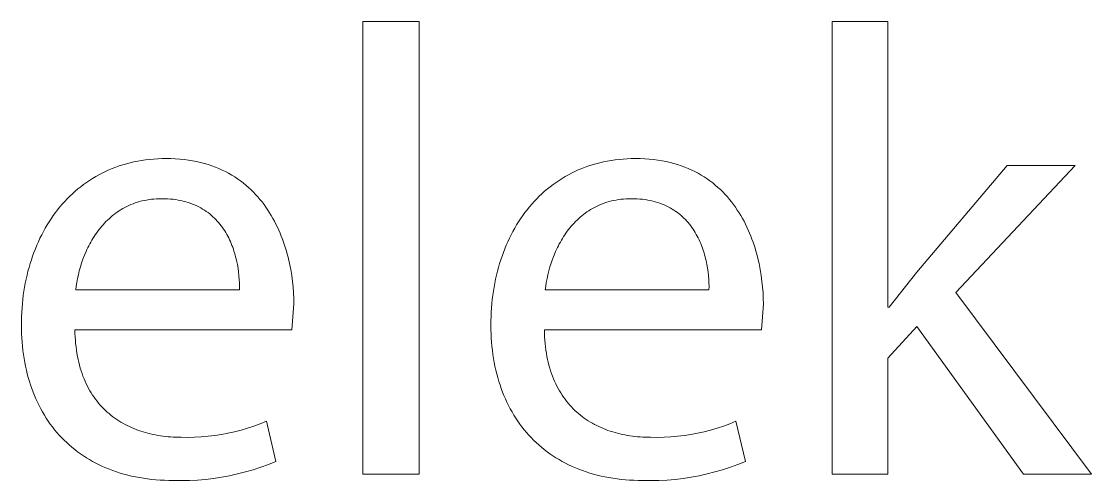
# Model space of a CAD drawing. Header units: millimetres. Extents: x -665 to 1920, y -373 to 1434.
# Drawn here: x 1626.77 to 1670.17, y -329.88 to -311.24 of the extents above; entities that cross this region are included whole.
import ezdxf

# ---------------------------------------------------------------- set-up
doc = ezdxf.new("R2010")
doc.units = ezdxf.units.MM
doc.header["$MEASUREMENT"] = 0
doc.layers.add('Domyślny', color=7, linetype='Continuous', true_color=0x000000)

msp = doc.modelspace()

# ---------------------------------------------------------------- linework, layer by layer
at = {"layer": 'Domyślny', "color": 18, "lineweight": 15, "true_color": 0x000000}
for p, q in [((1640.621, -311.236), (1642.903, -311.236)), ((1640.621, -329.62), (1640.621, -311.236)), ((1642.903, -311.236), (1642.903, -329.62)), ((1659.656, -329.619), (1659.656, -311.235)), ((1659.656, -311.235), (1661.912, -311.235)), ((1661.912, -311.235), (1661.912, -322.843)), ((1630.317, -317.269), (1630.456, -317.211)), ((1630.456, -317.211), (1630.597, -317.157)), ((1630.597, -317.157), (1630.74, -317.106)), ((1630.74, -317.106), (1630.886, -317.06)), ((1630.886, -317.06), (1631.034, -317.016)), ((1631.034, -317.016), (1631.184, -316.977)), ((1631.184, -316.977), (1631.337, -316.942)), ((1631.337, -316.942), (1631.492, -316.911)), ((1631.492, -316.911), (1631.649, -316.883)), ((1631.649, -316.883), (1631.808, -316.86)), ((1631.808, -316.86), (1631.969, -316.841)), ((1631.969, -316.841), (1632.133, -316.826)), ((1632.133, -316.826), (1632.299, -316.815)), ((1632.299, -316.815), (1632.467, -316.809)), ((1632.467, -316.809), (1632.637, -316.807)), ((1632.637, -316.807), (1632.827, -316.809)), ((1632.827, -316.809), (1633.012, -316.817)), ((1633.012, -316.817), (1633.194, -316.83)), ((1633.194, -316.83), (1633.371, -316.848)), ((1633.371, -316.848), (1633.543, -316.87)), ((1633.543, -316.87), (1633.712, -316.897)), ((1633.712, -316.897), (1633.876, -316.929)), ((1633.876, -316.929), (1634.037, -316.966)), ((1634.037, -316.966), (1634.193, -317.006)), ((1634.193, -317.006), (1634.345, -317.051)), ((1634.345, -317.051), (1634.493, -317.101)), ((1634.493, -317.101), (1634.637, -317.154)), ((1634.637, -317.154), (1634.778, -317.211)), ((1634.778, -317.211), (1634.914, -317.272)), ((1649.355, -317.269), (1649.494, -317.211)), ((1649.494, -317.211), (1649.635, -317.157)), ((1649.635, -317.157), (1649.779, -317.106)), ((1649.779, -317.106), (1649.924, -317.06)), ((1649.924, -317.06), (1650.072, -317.016)), ((1650.072, -317.016), (1650.223, -316.977)), ((1650.223, -316.977), (1650.375, -316.942)), ((1650.375, -316.942), (1650.53, -316.911)), ((1650.53, -316.911), (1650.687, -316.883)), ((1650.687, -316.883), (1650.846, -316.86)), ((1650.846, -316.86), (1651.008, -316.841)), ((1651.008, -316.841), (1651.172, -316.826)), ((1651.172, -316.826), (1651.337, -316.815)), ((1651.337, -316.815), (1651.505, -316.809)), ((1651.505, -316.809), (1651.675, -316.807)), ((1651.675, -316.807), (1651.865, -316.809)), ((1651.865, -316.809), (1652.051, -316.817)), ((1652.051, -316.817), (1652.232, -316.83)), ((1652.232, -316.83), (1652.409, -316.848)), ((1652.409, -316.848), (1652.582, -316.87)), ((1652.582, -316.87), (1652.75, -316.897)), ((1652.75, -316.897), (1652.915, -316.929)), ((1652.915, -316.929), (1653.075, -316.966)), ((1653.075, -316.966), (1653.231, -317.006)), ((1653.231, -317.006), (1653.383, -317.051)), ((1653.383, -317.051), (1653.532, -317.101)), ((1653.532, -317.101), (1653.676, -317.154)), ((1653.676, -317.154), (1653.816, -317.211)), ((1653.816, -317.211), (1653.953, -317.272)), ((1663.083, -321.413), (1666.751, -317.091)), ((1669.498, -317.091), (1664.659, -322.24)), ((1666.751, -317.091), (1669.498, -317.091)), ((1629.535, -317.692), (1629.659, -317.613)), ((1629.659, -317.613), (1629.786, -317.537)), ((1629.786, -317.537), (1629.915, -317.465)), ((1629.915, -317.465), (1630.047, -317.396)), ((1630.047, -317.396), (1630.181, -317.331)), ((1630.181, -317.331), (1630.317, -317.269)), ((1634.914, -317.272), (1635.047, -317.337)), ((1635.047, -317.337), (1635.176, -317.405)), ((1635.176, -317.405), (1635.301, -317.477)), ((1635.301, -317.477), (1635.423, -317.552)), ((1635.423, -317.552), (1635.541, -317.63)), ((1635.541, -317.63), (1635.655, -317.712)), ((1648.573, -317.692), (1648.698, -317.613)), ((1648.698, -317.613), (1648.824, -317.537)), ((1648.824, -317.537), (1648.953, -317.465)), ((1648.953, -317.465), (1649.085, -317.396)), ((1649.085, -317.396), (1649.219, -317.331)), ((1649.219, -317.331), (1649.355, -317.269)), ((1653.953, -317.272), (1654.086, -317.337)), ((1654.086, -317.337), (1654.215, -317.405)), ((1654.215, -317.405), (1654.34, -317.477)), ((1654.34, -317.477), (1654.461, -317.552)), ((1654.461, -317.552), (1654.579, -317.63)), ((1654.579, -317.63), (1654.694, -317.712)), ((1628.951, -318.136), (1629.063, -318.041)), ((1629.063, -318.041), (1629.177, -317.949)), ((1629.177, -317.949), (1629.294, -317.86)), ((1629.294, -317.86), (1629.413, -317.774)), ((1629.413, -317.774), (1629.535, -317.692)), ((1635.655, -317.712), (1635.766, -317.796)), ((1635.766, -317.796), (1635.874, -317.883)), ((1635.874, -317.883), (1635.978, -317.974)), ((1635.978, -317.974), (1636.078, -318.067)), ((1636.078, -318.067), (1636.176, -318.162)), ((1647.99, -318.136), (1648.101, -318.041)), ((1648.101, -318.041), (1648.216, -317.949)), ((1648.216, -317.949), (1648.332, -317.86)), ((1648.332, -317.86), (1648.452, -317.774)), ((1648.452, -317.774), (1648.573, -317.692)), ((1654.694, -317.712), (1654.805, -317.796)), ((1654.805, -317.796), (1654.912, -317.883)), ((1654.912, -317.883), (1655.016, -317.974)), ((1655.016, -317.974), (1655.117, -318.067)), ((1655.117, -318.067), (1655.214, -318.162)), ((1628.531, -318.546), (1628.632, -318.439)), ((1628.632, -318.439), (1628.736, -318.335)), ((1628.736, -318.335), (1628.842, -318.234)), ((1628.842, -318.234), (1628.951, -318.136)), ((1631.659, -318.528), (1631.567, -318.552)), ((1631.754, -318.507), (1631.659, -318.528)), ((1631.85, -318.488), (1631.754, -318.507)), ((1631.948, -318.472), (1631.85, -318.488)), ((1632.047, -318.458), (1631.948, -318.472)), ((1632.149, -318.448), (1632.047, -318.458)), ((1632.252, -318.44), (1632.149, -318.448)), ((1632.358, -318.436), (1632.252, -318.44)), ((1632.465, -318.434), (1632.358, -318.436)), ((1632.584, -318.436), (1632.465, -318.434)), ((1632.7, -318.441), (1632.584, -318.436)), ((1632.813, -318.449), (1632.7, -318.441)), ((1632.923, -318.46), (1632.813, -318.449)), ((1633.031, -318.474), (1632.923, -318.46)), ((1633.136, -318.491), (1633.031, -318.474)), ((1633.239, -318.511), (1633.136, -318.491)), ((1633.338, -318.534), (1633.239, -318.511)), ((1636.176, -318.162), (1636.269, -318.26)), ((1636.269, -318.26), (1636.36, -318.36)), ((1636.36, -318.36), (1636.448, -318.463)), ((1636.448, -318.463), (1636.532, -318.568)), ((1647.569, -318.546), (1647.67, -318.439)), ((1647.67, -318.439), (1647.774, -318.335)), ((1647.774, -318.335), (1647.881, -318.234)), ((1647.881, -318.234), (1647.99, -318.136)), ((1650.698, -318.528), (1650.605, -318.552)), ((1650.792, -318.507), (1650.698, -318.528)), ((1650.888, -318.488), (1650.792, -318.507)), ((1650.986, -318.472), (1650.888, -318.488)), ((1651.086, -318.458), (1650.986, -318.472)), ((1651.187, -318.448), (1651.086, -318.458)), ((1651.291, -318.44), (1651.187, -318.448)), ((1651.396, -318.436), (1651.291, -318.44)), ((1651.503, -318.434), (1651.396, -318.436)), ((1651.622, -318.436), (1651.503, -318.434)), ((1651.738, -318.441), (1651.622, -318.436)), ((1651.851, -318.449), (1651.738, -318.441)), ((1651.962, -318.46), (1651.851, -318.449)), ((1652.07, -318.474), (1651.962, -318.46)), ((1652.175, -318.491), (1652.07, -318.474)), ((1652.277, -318.511), (1652.175, -318.491)), ((1652.377, -318.534), (1652.277, -318.511)), ((1655.214, -318.162), (1655.308, -318.26)), ((1655.308, -318.26), (1655.399, -318.36)), ((1655.399, -318.36), (1655.486, -318.463)), ((1655.486, -318.463), (1655.57, -318.568)), ((1628.152, -319.002), (1628.243, -318.884)), ((1628.243, -318.884), (1628.336, -318.769)), ((1628.336, -318.769), (1628.432, -318.656)), ((1628.432, -318.656), (1628.531, -318.546)), ((1630.741, -318.925), (1630.668, -318.974)), ((1630.816, -318.878), (1630.741, -318.925)), ((1630.892, -318.833), (1630.816, -318.878)), ((1630.971, -318.79), (1630.892, -318.833)), ((1631.05, -318.749), (1630.971, -318.79)), ((1631.132, -318.71), (1631.05, -318.749)), ((1631.216, -318.674), (1631.132, -318.71)), ((1631.301, -318.64), (1631.216, -318.674)), ((1631.388, -318.608), (1631.301, -318.64)), ((1631.477, -318.579), (1631.388, -318.608)), ((1631.567, -318.552), (1631.477, -318.579)), ((1633.435, -318.559), (1633.338, -318.534)), ((1633.53, -318.588), (1633.435, -318.559)), ((1633.622, -318.618), (1633.53, -318.588)), ((1633.711, -318.652), (1633.622, -318.618)), ((1633.798, -318.688), (1633.711, -318.652)), ((1633.883, -318.726), (1633.798, -318.688)), ((1633.965, -318.766), (1633.883, -318.726)), ((1634.045, -318.809), (1633.965, -318.766)), ((1634.122, -318.854), (1634.045, -318.809)), ((1634.197, -318.901), (1634.122, -318.854)), ((1634.269, -318.95), (1634.197, -318.901)), ((1634.34, -319.001), (1634.269, -318.95)), ((1636.532, -318.568), (1636.613, -318.675)), ((1636.613, -318.675), (1636.691, -318.783)), ((1636.691, -318.783), (1636.766, -318.894)), ((1636.766, -318.894), (1636.838, -319.006)), ((1647.19, -319.002), (1647.281, -318.884)), ((1647.281, -318.884), (1647.374, -318.769)), ((1647.374, -318.769), (1647.47, -318.656)), ((1647.47, -318.656), (1647.569, -318.546)), ((1649.78, -318.925), (1649.706, -318.974)), ((1649.854, -318.878), (1649.78, -318.925)), ((1649.931, -318.833), (1649.854, -318.878)), ((1650.009, -318.79), (1649.931, -318.833)), ((1650.089, -318.749), (1650.009, -318.79)), ((1650.171, -318.71), (1650.089, -318.749)), ((1650.254, -318.674), (1650.171, -318.71)), ((1650.339, -318.64), (1650.254, -318.674)), ((1650.426, -318.608), (1650.339, -318.64)), ((1650.515, -318.579), (1650.426, -318.608)), ((1650.605, -318.552), (1650.515, -318.579)), ((1652.474, -318.559), (1652.377, -318.534)), ((1652.568, -318.588), (1652.474, -318.559)), ((1652.66, -318.618), (1652.568, -318.588)), ((1652.75, -318.652), (1652.66, -318.618)), ((1652.837, -318.688), (1652.75, -318.652)), ((1652.921, -318.726), (1652.837, -318.688)), ((1653.003, -318.766), (1652.921, -318.726)), ((1653.083, -318.809), (1653.003, -318.766)), ((1653.16, -318.854), (1653.083, -318.809)), ((1653.235, -318.901), (1653.16, -318.854)), ((1653.308, -318.95), (1653.235, -318.901)), ((1653.378, -319.001), (1653.308, -318.95)), ((1655.57, -318.568), (1655.651, -318.675)), ((1655.651, -318.675), (1655.729, -318.783)), ((1655.729, -318.783), (1655.804, -318.894)), ((1655.804, -318.894), (1655.876, -319.006)), ((1627.817, -319.502), (1627.896, -319.373)), ((1627.896, -319.373), (1627.979, -319.247)), ((1627.979, -319.247), (1628.064, -319.123)), ((1628.064, -319.123), (1628.152, -319.002)), ((1630.203, -319.366), (1630.144, -319.428)), ((1630.265, -319.305), (1630.203, -319.366)), ((1630.328, -319.246), (1630.265, -319.305)), ((1630.393, -319.188), (1630.328, -319.246)), ((1630.459, -319.132), (1630.393, -319.188)), ((1630.527, -319.077), (1630.459, -319.132)), ((1630.597, -319.025), (1630.527, -319.077)), ((1630.668, -318.974), (1630.597, -319.025)), ((1634.408, -319.054), (1634.34, -319.001)), ((1634.474, -319.109), (1634.408, -319.054)), ((1634.537, -319.166), (1634.474, -319.109)), ((1634.599, -319.224), (1634.537, -319.166)), ((1634.658, -319.284), (1634.599, -319.224)), ((1634.715, -319.345), (1634.658, -319.284)), ((1634.77, -319.408), (1634.715, -319.345)), ((1636.838, -319.006), (1636.907, -319.119)), ((1636.907, -319.119), (1636.973, -319.235)), ((1636.973, -319.235), (1637.036, -319.351)), ((1637.036, -319.351), (1637.097, -319.469)), ((1646.855, -319.502), (1646.935, -319.373)), ((1646.935, -319.373), (1647.017, -319.247)), ((1647.017, -319.247), (1647.103, -319.123)), ((1647.103, -319.123), (1647.19, -319.002)), ((1649.242, -319.366), (1649.182, -319.428)), ((1649.303, -319.305), (1649.242, -319.366)), ((1649.366, -319.246), (1649.303, -319.305)), ((1649.431, -319.188), (1649.366, -319.246)), ((1649.497, -319.132), (1649.431, -319.188)), ((1649.565, -319.077), (1649.497, -319.132)), ((1649.635, -319.025), (1649.565, -319.077)), ((1649.706, -318.974), (1649.635, -319.025)), ((1653.446, -319.054), (1653.378, -319.001)), ((1653.512, -319.109), (1653.446, -319.054)), ((1653.576, -319.166), (1653.512, -319.109)), ((1653.637, -319.224), (1653.576, -319.166)), ((1653.696, -319.284), (1653.637, -319.224)), ((1653.754, -319.345), (1653.696, -319.284)), ((1653.809, -319.408), (1653.754, -319.345)), ((1655.876, -319.006), (1655.945, -319.119)), ((1655.945, -319.119), (1656.011, -319.235)), ((1656.011, -319.235), (1656.075, -319.351)), ((1656.075, -319.351), (1656.135, -319.469)), ((1627.595, -319.902), (1627.666, -319.766)), ((1627.666, -319.766), (1627.74, -319.633)), ((1627.74, -319.633), (1627.817, -319.502)), ((1629.818, -319.83), (1629.769, -319.901)), ((1629.868, -319.76), (1629.818, -319.83)), ((1629.92, -319.691), (1629.868, -319.76)), ((1629.974, -319.624), (1629.92, -319.691)), ((1630.029, -319.557), (1629.974, -319.624)), ((1630.085, -319.492), (1630.029, -319.557)), ((1630.144, -319.428), (1630.085, -319.492)), ((1634.823, -319.473), (1634.77, -319.408)), ((1634.874, -319.538), (1634.823, -319.473)), ((1634.923, -319.605), (1634.874, -319.538)), ((1634.971, -319.674), (1634.923, -319.605)), ((1635.016, -319.743), (1634.971, -319.674)), ((1635.059, -319.813), (1635.016, -319.743)), ((1635.1, -319.885), (1635.059, -319.813)), ((1637.097, -319.469), (1637.154, -319.588)), ((1637.154, -319.588), (1637.209, -319.708)), ((1637.209, -319.708), (1637.261, -319.828)), ((1637.261, -319.828), (1637.311, -319.95)), ((1646.633, -319.902), (1646.704, -319.766)), ((1646.704, -319.766), (1646.778, -319.633)), ((1646.778, -319.633), (1646.855, -319.502)), ((1648.856, -319.83), (1648.808, -319.901)), ((1648.907, -319.76), (1648.856, -319.83)), ((1648.959, -319.691), (1648.907, -319.76)), ((1649.012, -319.624), (1648.959, -319.691)), ((1649.067, -319.557), (1649.012, -319.624)), ((1649.124, -319.492), (1649.067, -319.557)), ((1649.182, -319.428), (1649.124, -319.492)), ((1653.862, -319.473), (1653.809, -319.408)), ((1653.913, -319.538), (1653.862, -319.473)), ((1653.962, -319.605), (1653.913, -319.538)), ((1654.009, -319.674), (1653.962, -319.605)), ((1654.054, -319.743), (1654.009, -319.674)), ((1654.097, -319.813), (1654.054, -319.743)), ((1654.139, -319.885), (1654.097, -319.813)), ((1656.135, -319.469), (1656.193, -319.588)), ((1656.193, -319.588), (1656.247, -319.708)), ((1656.247, -319.708), (1656.3, -319.828)), ((1656.3, -319.828), (1656.349, -319.95)), ((1627.398, -320.323), (1627.46, -320.181)), ((1627.46, -320.181), (1627.526, -320.04)), ((1627.526, -320.04), (1627.595, -319.902)), ((1629.589, -320.194), (1629.548, -320.269)), ((1629.632, -320.119), (1629.589, -320.194)), ((1629.676, -320.045), (1629.632, -320.119)), ((1629.722, -319.973), (1629.676, -320.045)), ((1629.769, -319.901), (1629.722, -319.973)), ((1635.14, -319.957), (1635.1, -319.885)), ((1635.178, -320.03), (1635.14, -319.957)), ((1635.214, -320.104), (1635.178, -320.03)), ((1635.248, -320.178), (1635.214, -320.104)), ((1635.28, -320.254), (1635.248, -320.178)), ((1635.311, -320.329), (1635.28, -320.254)), ((1637.311, -319.95), (1637.358, -320.072)), ((1637.358, -320.072), (1637.402, -320.195)), ((1637.402, -320.195), (1637.444, -320.318)), ((1646.436, -320.323), (1646.499, -320.181)), ((1646.499, -320.181), (1646.564, -320.04)), ((1646.564, -320.04), (1646.633, -319.902)), ((1648.628, -320.194), (1648.586, -320.269)), ((1648.67, -320.119), (1648.628, -320.194)), ((1648.715, -320.045), (1648.67, -320.119)), ((1648.76, -319.973), (1648.715, -320.045)), ((1648.808, -319.901), (1648.76, -319.973)), ((1654.178, -319.957), (1654.139, -319.885)), ((1654.216, -320.03), (1654.178, -319.957)), ((1654.252, -320.104), (1654.216, -320.03)), ((1654.286, -320.178), (1654.252, -320.104)), ((1654.319, -320.254), (1654.286, -320.178)), ((1654.349, -320.329), (1654.319, -320.254)), ((1656.349, -319.95), (1656.396, -320.072)), ((1656.396, -320.072), (1656.441, -320.195)), ((1656.441, -320.195), (1656.482, -320.318)), ((1627.227, -320.764), (1627.281, -320.615)), ((1627.281, -320.615), (1627.338, -320.468)), ((1627.338, -320.468), (1627.398, -320.323)), ((1629.398, -320.576), (1629.331, -320.732)), ((1629.433, -320.498), (1629.398, -320.576)), ((1629.47, -320.421), (1629.433, -320.498)), ((1629.508, -320.345), (1629.47, -320.421)), ((1629.548, -320.269), (1629.508, -320.345)), ((1635.34, -320.406), (1635.311, -320.329)), ((1635.367, -320.482), (1635.34, -320.406)), ((1635.393, -320.559), (1635.367, -320.482)), ((1635.417, -320.637), (1635.393, -320.559)), ((1635.44, -320.714), (1635.417, -320.637)), ((1637.444, -320.318), (1637.483, -320.442)), ((1637.483, -320.442), (1637.52, -320.566)), ((1637.52, -320.566), (1637.555, -320.689)), ((1637.555, -320.689), (1637.587, -320.813)), ((1646.265, -320.764), (1646.319, -320.615)), ((1646.319, -320.615), (1646.376, -320.468)), ((1646.376, -320.468), (1646.436, -320.323)), ((1648.436, -320.576), (1648.37, -320.732)), ((1648.472, -320.498), (1648.436, -320.576)), ((1648.508, -320.421), (1648.472, -320.498)), ((1648.547, -320.345), (1648.508, -320.421)), ((1648.586, -320.269), (1648.547, -320.345)), ((1654.378, -320.406), (1654.349, -320.329)), ((1654.406, -320.482), (1654.378, -320.406)), ((1654.432, -320.559), (1654.406, -320.482)), ((1654.456, -320.637), (1654.432, -320.559)), ((1654.479, -320.714), (1654.456, -320.637)), ((1656.482, -320.318), (1656.522, -320.442)), ((1656.522, -320.442), (1656.559, -320.566)), ((1656.559, -320.566), (1656.593, -320.689)), ((1656.593, -320.689), (1656.626, -320.813)), ((1627.083, -321.223), (1627.128, -321.068)), ((1627.128, -321.068), (1627.176, -320.915)), ((1627.176, -320.915), (1627.227, -320.764)), ((1629.215, -321.048), (1629.165, -321.207)), ((1629.27, -320.89), (1629.215, -321.048)), ((1629.331, -320.732), (1629.27, -320.89)), ((1635.461, -320.792), (1635.44, -320.714)), ((1635.481, -320.87), (1635.461, -320.792)), ((1635.499, -320.948), (1635.481, -320.87)), ((1635.531, -321.103), (1635.499, -320.948)), ((1635.558, -321.258), (1635.531, -321.103)), ((1637.587, -320.813), (1637.645, -321.061)), ((1637.645, -321.061), (1637.694, -321.307)), ((1646.121, -321.223), (1646.166, -321.068)), ((1646.166, -321.068), (1646.214, -320.915)), ((1646.214, -320.915), (1646.265, -320.764)), ((1648.254, -321.048), (1648.204, -321.207)), ((1648.309, -320.89), (1648.254, -321.048)), ((1648.37, -320.732), (1648.309, -320.89)), ((1654.5, -320.792), (1654.479, -320.714)), ((1654.519, -320.87), (1654.5, -320.792)), ((1654.538, -320.948), (1654.519, -320.87)), ((1654.57, -321.103), (1654.538, -320.948)), ((1654.597, -321.258), (1654.57, -321.103)), ((1656.626, -320.813), (1656.683, -321.061)), ((1656.683, -321.061), (1656.732, -321.307)), ((1626.965, -321.699), (1627.001, -321.539)), ((1627.001, -321.539), (1627.04, -321.38)), ((1627.04, -321.38), (1627.083, -321.223)), ((1629.082, -321.523), (1629.048, -321.679)), ((1629.121, -321.365), (1629.082, -321.523)), ((1629.165, -321.207), (1629.121, -321.365)), ((1635.58, -321.411), (1635.558, -321.258)), ((1635.596, -321.562), (1635.58, -321.411)), ((1635.608, -321.711), (1635.596, -321.562)), ((1637.694, -321.307), (1637.734, -321.551)), ((1637.734, -321.551), (1637.766, -321.791)), ((1646.004, -321.699), (1646.04, -321.539)), ((1646.04, -321.539), (1646.079, -321.38)), ((1646.079, -321.38), (1646.121, -321.223)), ((1648.12, -321.523), (1648.087, -321.679)), ((1648.16, -321.365), (1648.12, -321.523)), ((1648.204, -321.207), (1648.16, -321.365)), ((1654.618, -321.411), (1654.597, -321.258)), ((1654.634, -321.562), (1654.618, -321.411)), ((1654.646, -321.711), (1654.634, -321.562)), ((1656.732, -321.307), (1656.772, -321.551)), ((1656.772, -321.551), (1656.804, -321.791)), ((1661.964, -322.843), (1663.083, -321.413)), ((1626.902, -322.025), (1626.932, -321.861)), ((1626.932, -321.861), (1626.965, -321.699)), ((1628.996, -321.987), (1628.977, -322.137)), ((1629.02, -321.834), (1628.996, -321.987)), ((1629.048, -321.679), (1629.02, -321.834)), ((1635.615, -321.857), (1635.608, -321.711)), ((1635.618, -321.999), (1635.615, -321.857)), ((1635.616, -322.137), (1635.618, -321.999)), ((1637.766, -321.791), (1637.79, -322.028)), ((1645.941, -322.025), (1645.971, -321.861)), ((1645.971, -321.861), (1646.004, -321.699)), ((1648.034, -321.987), (1648.016, -322.137)), ((1648.058, -321.834), (1648.034, -321.987)), ((1648.087, -321.679), (1648.058, -321.834)), ((1654.653, -321.857), (1654.646, -321.711)), ((1654.656, -321.999), (1654.653, -321.857)), ((1654.655, -322.137), (1654.656, -321.999)), ((1656.804, -321.791), (1656.829, -322.028)), ((1626.831, -322.526), (1626.851, -322.357)), ((1626.851, -322.357), (1626.875, -322.19)), ((1626.875, -322.19), (1626.902, -322.025)), ((1628.977, -322.137), (1635.616, -322.137)), ((1637.79, -322.028), (1637.808, -322.26)), ((1637.808, -322.26), (1637.817, -322.486)), ((1645.869, -322.526), (1645.89, -322.357)), ((1645.89, -322.357), (1645.914, -322.19)), ((1645.914, -322.19), (1645.941, -322.025)), ((1648.016, -322.137), (1654.655, -322.137)), ((1656.829, -322.028), (1656.846, -322.26)), ((1656.846, -322.26), (1656.856, -322.486)), ((1664.659, -322.24), (1670.17, -329.619)), ((1626.788, -323.04), (1626.799, -322.867)), ((1626.799, -322.867), (1626.813, -322.696)), ((1626.813, -322.696), (1626.831, -322.526)), ((1637.821, -322.705), (1637.743, -323.764)), ((1637.817, -322.486), (1637.821, -322.705)), ((1645.826, -323.04), (1645.837, -322.867)), ((1645.837, -322.867), (1645.852, -322.696)), ((1645.852, -322.696), (1645.869, -322.526)), ((1656.859, -322.705), (1656.782, -323.764)), ((1656.856, -322.486), (1656.859, -322.705)), ((1661.912, -322.843), (1661.964, -322.843)), ((1626.775, -323.389), (1626.78, -323.214)), ((1626.78, -323.214), (1626.788, -323.04)), ((1645.813, -323.389), (1645.818, -323.214)), ((1645.818, -323.214), (1645.826, -323.04)), ((1626.773, -323.566), (1626.775, -323.389)), ((1626.775, -323.742), (1626.773, -323.566)), ((1645.811, -323.566), (1645.813, -323.389)), ((1645.813, -323.742), (1645.811, -323.566)), ((1663.083, -323.618), (1661.912, -324.909)), ((1667.406, -329.619), (1663.083, -323.618)), ((1626.78, -323.916), (1626.775, -323.742)), ((1626.788, -324.088), (1626.78, -323.916)), ((1626.8, -324.258), (1626.788, -324.088)), ((1628.943, -323.764), (1628.946, -323.907)), ((1637.743, -323.764), (1628.943, -323.764)), ((1628.946, -323.907), (1628.953, -324.048)), ((1628.953, -324.048), (1628.962, -324.186)), ((1645.818, -323.916), (1645.813, -323.742)), ((1645.827, -324.088), (1645.818, -323.916)), ((1645.838, -324.258), (1645.827, -324.088)), ((1647.981, -323.764), (1647.985, -323.907)), ((1656.782, -323.764), (1647.981, -323.764)), ((1647.985, -323.907), (1647.991, -324.048)), ((1647.991, -324.048), (1648, -324.186)), ((1626.815, -324.427), (1626.8, -324.258)), ((1626.833, -324.593), (1626.815, -324.427)), ((1626.855, -324.758), (1626.833, -324.593)), ((1628.962, -324.186), (1628.973, -324.321)), ((1628.973, -324.321), (1628.988, -324.454)), ((1628.988, -324.454), (1629.005, -324.584)), ((1629.005, -324.584), (1629.024, -324.711)), ((1645.853, -324.427), (1645.838, -324.258)), ((1645.871, -324.593), (1645.853, -324.427)), ((1645.893, -324.758), (1645.871, -324.593)), ((1648, -324.186), (1648.012, -324.321)), ((1648.012, -324.321), (1648.026, -324.454)), ((1648.026, -324.454), (1648.043, -324.584)), ((1648.043, -324.584), (1648.063, -324.711)), ((1626.879, -324.92), (1626.855, -324.758)), ((1626.907, -325.08), (1626.879, -324.92)), ((1629.024, -324.711), (1629.046, -324.836)), ((1629.046, -324.836), (1629.071, -324.959)), ((1629.071, -324.959), (1629.098, -325.079)), ((1645.918, -324.92), (1645.893, -324.758)), ((1645.946, -325.08), (1645.918, -324.92)), ((1648.063, -324.711), (1648.085, -324.836)), ((1648.085, -324.836), (1648.11, -324.959)), ((1648.11, -324.959), (1648.137, -325.079)), ((1661.912, -324.909), (1661.912, -329.619)), ((1626.939, -325.239), (1626.907, -325.08)), ((1626.973, -325.395), (1626.939, -325.239)), ((1627.011, -325.549), (1626.973, -325.395)), ((1629.098, -325.079), (1629.128, -325.196)), ((1629.128, -325.196), (1629.16, -325.311)), ((1629.16, -325.311), (1629.194, -325.423)), ((1629.194, -325.423), (1629.231, -325.533)), ((1645.977, -325.239), (1645.946, -325.08)), ((1646.011, -325.395), (1645.977, -325.239)), ((1646.049, -325.549), (1646.011, -325.395)), ((1648.137, -325.079), (1648.166, -325.196)), ((1648.166, -325.196), (1648.198, -325.311)), ((1648.198, -325.311), (1648.233, -325.423)), ((1648.233, -325.423), (1648.27, -325.533)), ((1627.051, -325.701), (1627.011, -325.549)), ((1627.095, -325.851), (1627.051, -325.701)), ((1627.142, -325.998), (1627.095, -325.851)), ((1629.231, -325.533), (1629.27, -325.64)), ((1629.27, -325.64), (1629.312, -325.745)), ((1629.312, -325.745), (1629.355, -325.848)), ((1629.355, -325.848), (1629.401, -325.948)), ((1646.09, -325.701), (1646.049, -325.549)), ((1646.134, -325.851), (1646.09, -325.701)), ((1646.181, -325.998), (1646.134, -325.851)), ((1648.27, -325.533), (1648.309, -325.64)), ((1648.309, -325.64), (1648.35, -325.745)), ((1648.35, -325.745), (1648.394, -325.848)), ((1648.394, -325.848), (1648.44, -325.948)), ((1627.193, -326.143), (1627.142, -325.998)), ((1627.246, -326.286), (1627.193, -326.143)), ((1627.302, -326.427), (1627.246, -326.286)), ((1629.401, -325.948), (1629.449, -326.045)), ((1629.449, -326.045), (1629.499, -326.141)), ((1629.499, -326.141), (1629.551, -326.233)), ((1629.551, -326.233), (1629.606, -326.324)), ((1629.606, -326.324), (1629.662, -326.412)), ((1646.231, -326.143), (1646.181, -325.998)), ((1646.284, -326.286), (1646.231, -326.143)), ((1646.341, -326.427), (1646.284, -326.286)), ((1648.44, -325.948), (1648.488, -326.045)), ((1648.488, -326.045), (1648.538, -326.141)), ((1648.538, -326.141), (1648.59, -326.233)), ((1648.59, -326.233), (1648.644, -326.324)), ((1648.644, -326.324), (1648.7, -326.412)), ((1627.362, -326.565), (1627.302, -326.427)), ((1627.424, -326.701), (1627.362, -326.565)), ((1627.489, -326.835), (1627.424, -326.701)), ((1629.662, -326.412), (1629.72, -326.497)), ((1629.72, -326.497), (1629.78, -326.581)), ((1629.78, -326.581), (1629.842, -326.662)), ((1629.842, -326.662), (1629.906, -326.74)), ((1629.906, -326.74), (1629.972, -326.816)), ((1646.4, -326.565), (1646.341, -326.427)), ((1646.462, -326.701), (1646.4, -326.565)), ((1646.528, -326.835), (1646.462, -326.701)), ((1648.7, -326.412), (1648.759, -326.497)), ((1648.759, -326.497), (1648.819, -326.581)), ((1648.819, -326.581), (1648.881, -326.662)), ((1648.881, -326.662), (1648.945, -326.74)), ((1648.945, -326.74), (1649.011, -326.816)), ((1627.558, -326.966), (1627.489, -326.835)), ((1627.629, -327.094), (1627.558, -326.966)), ((1627.704, -327.22), (1627.629, -327.094)), ((1629.972, -326.816), (1630.04, -326.89)), ((1630.04, -326.89), (1630.109, -326.962)), ((1630.109, -326.962), (1630.18, -327.031)), ((1630.18, -327.031), (1630.253, -327.099)), ((1630.253, -327.099), (1630.327, -327.163)), ((1630.327, -327.163), (1630.403, -327.226)), ((1646.596, -326.966), (1646.528, -326.835)), ((1646.668, -327.094), (1646.596, -326.966)), ((1646.742, -327.22), (1646.668, -327.094)), ((1649.011, -326.816), (1649.078, -326.89)), ((1649.078, -326.89), (1649.148, -326.962)), ((1649.148, -326.962), (1649.219, -327.031)), ((1649.219, -327.031), (1649.291, -327.099)), ((1649.291, -327.099), (1649.366, -327.163)), ((1649.366, -327.163), (1649.442, -327.226)), ((1627.781, -327.344), (1627.704, -327.22)), ((1627.862, -327.465), (1627.781, -327.344)), ((1627.945, -327.584), (1627.862, -327.465)), ((1628.031, -327.699), (1627.945, -327.584)), ((1630.403, -327.226), (1630.481, -327.286)), ((1630.481, -327.286), (1630.56, -327.345)), ((1630.56, -327.345), (1630.641, -327.401)), ((1630.641, -327.401), (1630.723, -327.454)), ((1630.723, -327.454), (1630.806, -327.506)), ((1630.806, -327.506), (1630.891, -327.555)), ((1630.891, -327.555), (1630.977, -327.603)), ((1630.977, -327.603), (1631.065, -327.648)), ((1636.201, -327.665), (1636.457, -327.57)), ((1636.457, -327.57), (1636.71, -327.467)), ((1636.71, -327.467), (1637.097, -329.103)), ((1646.82, -327.344), (1646.742, -327.22)), ((1646.9, -327.465), (1646.82, -327.344)), ((1646.983, -327.584), (1646.9, -327.465)), ((1647.07, -327.699), (1646.983, -327.584)), ((1649.442, -327.226), (1649.519, -327.286)), ((1649.519, -327.286), (1649.598, -327.345)), ((1649.598, -327.345), (1649.679, -327.401)), ((1649.679, -327.401), (1649.761, -327.454)), ((1649.761, -327.454), (1649.844, -327.506)), ((1649.844, -327.506), (1649.929, -327.555)), ((1649.929, -327.555), (1650.016, -327.603)), ((1650.016, -327.603), (1650.103, -327.648)), ((1655.24, -327.665), (1655.496, -327.57)), ((1655.496, -327.57), (1655.748, -327.467)), ((1655.748, -327.467), (1656.136, -329.103)), ((1628.12, -327.813), (1628.031, -327.699)), ((1628.212, -327.923), (1628.12, -327.813)), ((1628.307, -328.031), (1628.212, -327.923)), ((1628.405, -328.136), (1628.307, -328.031)), ((1631.065, -327.648), (1631.153, -327.691)), ((1631.153, -327.691), (1631.244, -327.731)), ((1631.244, -327.731), (1631.335, -327.77)), ((1631.335, -327.77), (1631.427, -327.807)), ((1631.427, -327.807), (1631.521, -327.841)), ((1631.521, -327.841), (1631.615, -327.874)), ((1631.615, -327.874), (1631.711, -327.904)), ((1631.711, -327.904), (1631.808, -327.933)), ((1631.808, -327.933), (1631.906, -327.959)), ((1631.906, -327.959), (1632.004, -327.983)), ((1632.004, -327.983), (1632.104, -328.005)), ((1632.104, -328.005), (1632.204, -328.026)), ((1632.204, -328.026), (1632.305, -328.044)), ((1632.305, -328.044), (1632.408, -328.06)), ((1632.408, -328.06), (1632.51, -328.075)), ((1632.51, -328.075), (1632.614, -328.087)), ((1634.34, -328.083), (1634.611, -328.05)), ((1634.611, -328.05), (1634.881, -328.009)), ((1634.881, -328.009), (1635.149, -327.958)), ((1635.149, -327.958), (1635.416, -327.898)), ((1635.416, -327.898), (1635.68, -327.829)), ((1635.68, -327.829), (1635.942, -327.752)), ((1635.942, -327.752), (1636.201, -327.665)), ((1647.159, -327.813), (1647.07, -327.699)), ((1647.251, -327.923), (1647.159, -327.813)), ((1647.346, -328.031), (1647.251, -327.923)), ((1647.443, -328.136), (1647.346, -328.031)), ((1650.103, -327.648), (1650.192, -327.691)), ((1650.192, -327.691), (1650.282, -327.731)), ((1650.282, -327.731), (1650.373, -327.77)), ((1650.373, -327.77), (1650.466, -327.807)), ((1650.466, -327.807), (1650.559, -327.841)), ((1650.559, -327.841), (1650.654, -327.874)), ((1650.654, -327.874), (1650.75, -327.904)), ((1650.75, -327.904), (1650.846, -327.933)), ((1650.846, -327.933), (1650.944, -327.959)), ((1650.944, -327.959), (1651.043, -327.983)), ((1651.043, -327.983), (1651.142, -328.005)), ((1651.142, -328.005), (1651.243, -328.026)), ((1651.243, -328.026), (1651.344, -328.044)), ((1651.344, -328.044), (1651.446, -328.06)), ((1651.446, -328.06), (1651.549, -328.075)), ((1651.549, -328.075), (1651.652, -328.087)), ((1653.378, -328.083), (1653.649, -328.05)), ((1653.649, -328.05), (1653.919, -328.009)), ((1653.919, -328.009), (1654.188, -327.958)), ((1654.188, -327.958), (1654.454, -327.898)), ((1654.454, -327.898), (1654.718, -327.829)), ((1654.718, -327.829), (1654.98, -327.752)), ((1654.98, -327.752), (1655.24, -327.665)), ((1628.505, -328.239), (1628.405, -328.136)), ((1628.609, -328.338), (1628.505, -328.239)), ((1628.715, -328.435), (1628.609, -328.338)), ((1628.824, -328.529), (1628.715, -328.435)), ((1632.614, -328.087), (1632.718, -328.098)), ((1632.718, -328.098), (1632.823, -328.106)), ((1632.823, -328.106), (1632.929, -328.113)), ((1632.929, -328.113), (1633.035, -328.117)), ((1633.035, -328.117), (1633.141, -328.12)), ((1633.141, -328.12), (1633.248, -328.121)), ((1633.248, -328.121), (1633.521, -328.125)), ((1633.521, -328.125), (1633.795, -328.12)), ((1633.795, -328.12), (1634.067, -328.106)), ((1634.067, -328.106), (1634.34, -328.083)), ((1647.544, -328.239), (1647.443, -328.136)), ((1647.647, -328.338), (1647.544, -328.239)), ((1647.753, -328.435), (1647.647, -328.338)), ((1647.862, -328.529), (1647.753, -328.435)), ((1651.652, -328.087), (1651.757, -328.098)), ((1651.757, -328.098), (1651.861, -328.106)), ((1651.861, -328.106), (1651.967, -328.113)), ((1651.967, -328.113), (1652.073, -328.117)), ((1652.073, -328.117), (1652.18, -328.12)), ((1652.18, -328.12), (1652.287, -328.121)), ((1652.287, -328.121), (1652.56, -328.125)), ((1652.56, -328.125), (1652.833, -328.12)), ((1652.833, -328.12), (1653.106, -328.106)), ((1653.106, -328.106), (1653.378, -328.083)), ((1628.935, -328.62), (1628.824, -328.529)), ((1629.05, -328.708), (1628.935, -328.62)), ((1629.167, -328.793), (1629.05, -328.708)), ((1629.286, -328.875), (1629.167, -328.793)), ((1629.409, -328.954), (1629.286, -328.875)), ((1647.974, -328.62), (1647.862, -328.529)), ((1648.088, -328.708), (1647.974, -328.62)), ((1648.205, -328.793), (1648.088, -328.708)), ((1648.325, -328.875), (1648.205, -328.793)), ((1648.447, -328.954), (1648.325, -328.875)), ((1629.534, -329.03), (1629.409, -328.954)), ((1629.662, -329.103), (1629.534, -329.03)), ((1629.792, -329.173), (1629.662, -329.103)), ((1629.926, -329.24), (1629.792, -329.173)), ((1630.061, -329.304), (1629.926, -329.24)), ((1630.199, -329.365), (1630.061, -329.304)), ((1630.34, -329.422), (1630.199, -329.365)), ((1636.483, -329.337), (1636.171, -329.438)), ((1636.792, -329.225), (1636.483, -329.337)), ((1637.097, -329.103), (1636.792, -329.225)), ((1648.573, -329.03), (1648.447, -328.954)), ((1648.7, -329.103), (1648.573, -329.03)), ((1648.831, -329.173), (1648.7, -329.103)), ((1648.964, -329.24), (1648.831, -329.173)), ((1649.1, -329.304), (1648.964, -329.24)), ((1649.238, -329.365), (1649.1, -329.304)), ((1649.379, -329.422), (1649.238, -329.365)), ((1655.522, -329.337), (1655.209, -329.438)), ((1655.831, -329.225), (1655.522, -329.337)), ((1656.136, -329.103), (1655.831, -329.225)), ((1630.484, -329.476), (1630.34, -329.422)), ((1630.63, -329.527), (1630.484, -329.476)), ((1630.778, -329.574), (1630.63, -329.527)), ((1630.929, -329.618), (1630.778, -329.574)), ((1631.083, -329.659), (1630.929, -329.618)), ((1631.238, -329.697), (1631.083, -329.659)), ((1631.397, -329.731), (1631.238, -329.697)), ((1631.558, -329.761), (1631.397, -329.731)), ((1631.721, -329.788), (1631.558, -329.761)), ((1631.887, -329.812), (1631.721, -329.788)), ((1632.055, -329.832), (1631.887, -329.812)), ((1634.568, -329.791), (1634.242, -329.83)), ((1634.893, -329.742), (1634.568, -329.791)), ((1635.216, -329.682), (1634.893, -329.742)), ((1635.537, -329.611), (1635.216, -329.682)), ((1635.855, -329.53), (1635.537, -329.611)), ((1636.171, -329.438), (1635.855, -329.53)), ((1642.903, -329.62), (1640.621, -329.62)), ((1649.522, -329.476), (1649.379, -329.422)), ((1649.668, -329.527), (1649.522, -329.476)), ((1649.817, -329.574), (1649.668, -329.527)), ((1649.968, -329.618), (1649.817, -329.574)), ((1650.121, -329.659), (1649.968, -329.618)), ((1650.277, -329.697), (1650.121, -329.659)), ((1650.435, -329.731), (1650.277, -329.697)), ((1650.596, -329.761), (1650.435, -329.731)), ((1650.759, -329.788), (1650.596, -329.761)), ((1650.925, -329.812), (1650.759, -329.788)), ((1651.093, -329.832), (1650.925, -329.812)), ((1653.607, -329.791), (1653.281, -329.83)), ((1653.932, -329.742), (1653.607, -329.791)), ((1654.255, -329.682), (1653.932, -329.742)), ((1654.576, -329.611), (1654.255, -329.682)), ((1654.894, -329.53), (1654.576, -329.611)), ((1655.209, -329.438), (1654.894, -329.53)), ((1661.912, -329.619), (1659.656, -329.619)), ((1670.17, -329.619), (1667.406, -329.619)), ((1632.225, -329.848), (1632.055, -329.832)), ((1632.398, -329.861), (1632.225, -329.848)), ((1632.573, -329.87), (1632.398, -329.861)), ((1632.75, -329.876), (1632.573, -329.87)), ((1632.93, -329.878), (1632.75, -329.876)), ((1633.258, -329.882), (1632.93, -329.878)), ((1633.587, -329.875), (1633.258, -329.882)), ((1633.915, -329.858), (1633.587, -329.875)), ((1634.242, -329.83), (1633.915, -329.858)), ((1651.263, -329.848), (1651.093, -329.832)), ((1651.436, -329.861), (1651.263, -329.848)), ((1651.611, -329.87), (1651.436, -329.861)), ((1651.789, -329.876), (1651.611, -329.87)), ((1651.968, -329.878), (1651.789, -329.876)), ((1652.297, -329.882), (1651.968, -329.878)), ((1652.625, -329.875), (1652.297, -329.882)), ((1652.953, -329.858), (1652.625, -329.875)), ((1653.281, -329.83), (1652.953, -329.858))]:
    msp.add_line(p, q, dxfattribs=at)

doc.saveas('drawing.dxf')
